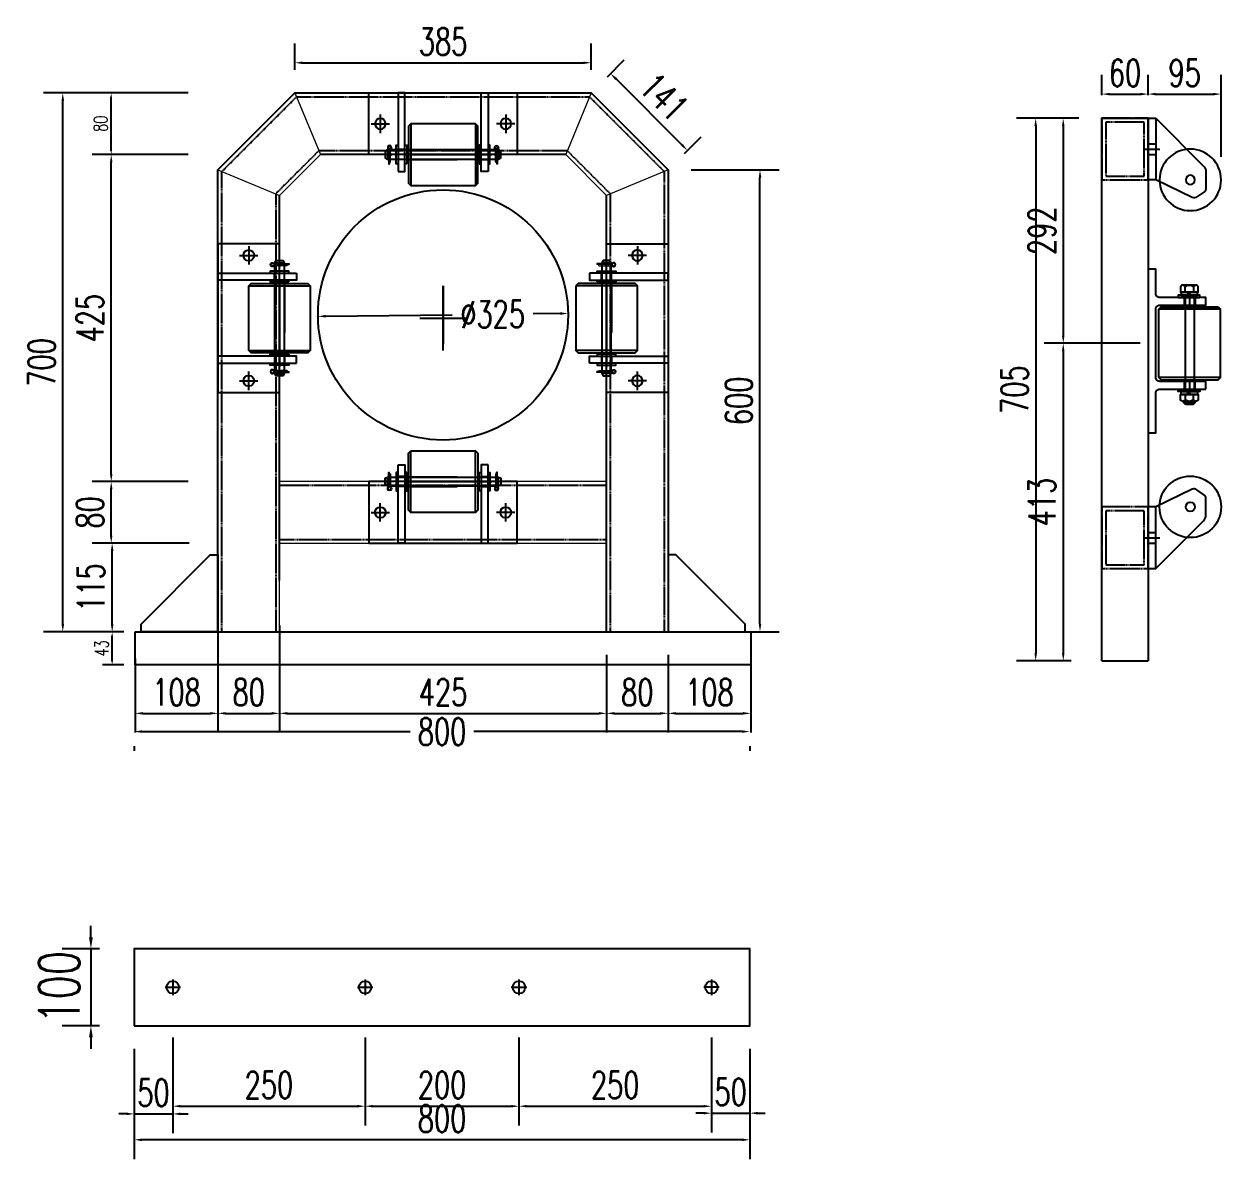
# Model space of a CAD drawing. Header units: millimetres. Extents: x -1546798 to -962116, y 1297493 to 1531173.
# Drawn here: x -1266990 to -1265434, y 1323980 to 1325455 of the extents above; entities that cross this region are included whole.
import ezdxf

# ---------------------------------------------------------------- set-up
doc = ezdxf.new("R2010")
doc.units = ezdxf.units.MM
doc.header["$LTSCALE"] = 10
for name, pattern in [('ACAD_ISO03W100', [30, 12, -18]), ('CENTER2', [28.575, 19.05, -3.175, 3.175, -3.175]), ('DASH', [0.35, 0.25, -0.1]), ('DASHED2', [9.525, 6.35, -3.175])]:
    doc.linetypes.add(name, pattern=pattern)
doc.layers.get('0').update_dxf_attribs({"linetype": 'CONTINUOUS'})
doc.layers.get('DEFPOINTS').update_dxf_attribs({"linetype": 'CONTINUOUS'})
for name, color, linetype in [('PUB_DIM', 3, 'CONTINUOUS'), ('W-STEEL_FRAME钢架', 3, 'CONTINUOUS'), ('桩', 5, 'CONTINUOUS')]:
    doc.layers.add(name, color=color, linetype=linetype)
doc.styles.add('STANDARD_T3', font='simplex.shx', dxfattribs={"width": 0.7, "bigfont": 'gbcbig.shx'})
doc.dimstyles.new('W&&10', dxfattribs={"dimtxt": 35, "dimasz": 10, "dimexe": 25, "dimexo": 30, "dimgap": 10, "dimtad": 1, "dimdec": 0, "dimzin": 0, "dimdsep": 46, "dimtxsty": 'STANDARD_T3', "dimcen": 0.09, "dimclrd": 1, "dimclre": 1, "dimclrt": 7, "dimazin": 2, "dimtfac": 1, "dimtdec": 0, "dimtix": 1, "dimtmove": 2, "dimatfit": 3, "dimfxl": 100, "dimtolj": 1, "dimtzin": 0, "dimarcsym": 0})
doc.dimstyles.new('W&&15', dxfattribs={"dimtxt": 52.5, "dimasz": 15, "dimexe": 37.5, "dimexo": 45, "dimgap": 15, "dimtad": 1, "dimdec": 0, "dimzin": 0, "dimdsep": 46, "dimtxsty": 'STANDARD_T3', "dimcen": 0.09, "dimclrd": 1, "dimclre": 1, "dimclrt": 7, "dimazin": 2, "dimtfac": 1, "dimtdec": 0, "dimtix": 1, "dimtmove": 2, "dimatfit": 3, "dimfxl": 100, "dimtolj": 1, "dimtzin": 0, "dimarcsym": 0})
doc.dimstyles.new('W&&5', dxfattribs={"dimtxt": 17.5, "dimasz": 5, "dimexe": 12.5, "dimexo": 15, "dimgap": 5, "dimtad": 1, "dimdec": 0, "dimzin": 0, "dimdsep": 46, "dimtxsty": 'STANDARD_T3', "dimcen": 0.09, "dimclrd": 1, "dimclre": 1, "dimclrt": 7, "dimazin": 2, "dimtfac": 1, "dimtdec": 0, "dimtix": 1, "dimtmove": 2, "dimatfit": 3, "dimfxl": 100, "dimtolj": 1, "dimtzin": 0, "dimarcsym": 0})

# ---------------------------------------------------------------- blocks, each defined once
blk = doc.blocks.new('5632.')
for p, q in [((865980.9, -129928.5), (865973.8, -129939)), ((866075.8, -129992.1), (866013.8, -129930.1)), ((865972.8, -129944.8), (865995.8, -129992.1))]:
    blk.add_line(p, q)
at = {"color": 0}
for p, q in [((866006.7, -129927.1), (865984.3, -129927.1)), ((866075.8, -129992.1), (865995.8, -129992.1)), ((865995.8, -129992.1), (865995.8, -130002.1)), ((866075.8, -130002.1), (866075.8, -129992.1)), ((865995.8, -130002.1), (866075.8, -130002.1))]:
    blk.add_line(p, q, dxfattribs=at)
for radius in [40, 6]:
    blk.add_circle((865995.8, -129947.3), radius)
for centre, radius, start, end in [((865984.3, -129932.1), 5, 90, 133.9435), ((866006.7, -129937.1), 10, 45, 90), ((865977.3, -129942.6), 5, 133.9435, 206)]:
    blk.add_arc(centre, radius, start, end)
blk = doc.blocks.new('*U310')
blk.add_lwpolyline([(-12, 0), (-12, 2.5), (12, 2.5), (12, 0)], close=True)
blk = doc.blocks.new('*U311')
at = {"color": 8, "linetype": 'Continuous', "lineweight": 15}
for p, q in [((-1, 1.9), (-2.1, 1)), ((0, 1.4), (0, -1.4)), ((-1, -1.9), (-2.1, -1))]:
    blk.add_line(p, q, dxfattribs=at)
at = {"color": 7, "linetype": 'Continuous', "lineweight": 15}
for p, q in [((16, 1.4), (0, 1.4)), ((0, 0), (18.5, 0)), ((16, 1.4), (16, 0)), ((18.5, -1.4), (18.5, 0)), ((0, -1.4), (18.5, -1.4))]:
    blk.add_line(p, q, dxfattribs=at)
for centre, radius, start, end in [((-3.2, 0), 2.9, 41.3178, 318.6822), ((-3.2, 0), 1.45, 41.3178, 318.6822), ((0, 2.8), 2.82, 221.3178, 270), ((0, -2.8), 2.82, 90, 138.6822), ((0, 2.8), 1.37, 221.3178, 270), ((0, -2.8), 1.37, 90, 138.6822)]:
    blk.add_arc(centre, radius, start, end, dxfattribs=at)
blk = doc.blocks.new('无头销轴_B型_D12X150')
at = {"color": 0}
for p, q in [((-72, 6), (-72, -6)), ((72, 6), (72, -6))]:
    blk.add_line(p, q, dxfattribs=at)
blk.add_lwpolyline([(-75, 4.3), (-75, -4.3), (-72, -6), (72, -6), (75, -4.3), (75, 4.3), (72, 6), (-72, 6)], close=True, dxfattribs=at)
for centre in [(-69.5, 0), (69.5, 0)]:
    blk.add_circle(centre, 1.6, dxfattribs=at)
blk = doc.blocks.new('A$C1EDE4923')
for p, q in [((-232.5, 79.6), (-232.5, 159.6)), ((-148.5, 79.6), (-148.5, 159.6))]:
    blk.add_line(p, q)
at = {"linetype": 'DASHED2'}
for p, q in [((-240, 126.1), (-249, 126.1)), ((-235.5, 125.9), (-145.5, 125.9)), ((-141, 126.1), (-132, 126.1)), ((-240, 113.1), (-249, 113.1)), ((-235.5, 113.3), (-145.5, 113.3)), ((-141, 113.1), (-132, 113.1))]:
    blk.add_line(p, q, dxfattribs=at)
at = {"color": 3, "linetype": 'CENTER2', "ltscale": 0.5}
for p, q in [((-235, 119.6), (-254, 119.6)), ((-146, 119.6), (-127, 119.6)), ((-284, 79.6), (-260, 79.6)), ((-272, 67.6), (-272, 91.6)), ((-97, 79.6), (-121, 79.6)), ((-109, 67.6), (-109, 91.6))]:
    blk.add_line(p, q, dxfattribs=at)
at = {"color": 3, "linetype": 'CENTER2'}
blk.add_line((-240.9, 119.6), (-140, 119.6), dxfattribs=at)
for points in [[(-232.5, 159.6), (-148.5, 159.6), (-145.5, 156.6), (-145.5, 82.6), (-148.5, 79.6), (-232.5, 79.6), (-235.5, 82.6), (-235.5, 156.6)], [(-249, 141.6), (-240, 141.6), (-240, 39.6), (-249, 39.6)], [(-132, 141.6), (-141, 141.6), (-141, 39.6), (-132, 39.6)], [(-94, 39.6), (-94, 119.6), (-287, 119.6), (-287, 39.6)]]:
    blk.add_lwpolyline(points, close=True)
for centre in [(-272, 79.6), (-109, 79.6)]:
    blk.add_circle(centre, 7)
at = {"xscale": -1}
for name, p, rotation in [('无头销轴_B型_D12X150', (-190.5, 119.6), 180), ('*U311', (-260, 113.6), 270), ('*U310', (-249, 119.6), 90), ('*U310', (-237.5, 119.6), 90)]:
    blk.add_blockref(name, p, dxfattribs=dict(at, rotation=rotation))
for name, p, rotation in [('*U310', (-143.5, 119.6), 270), ('*U310', (-132, 119.6), 270), ('*U311', (-121, 113.6), 90)]:
    blk.add_blockref(name, p, dxfattribs=dict(rotation=rotation))
blk = doc.blocks.new('BZQ-T')
at = {"color": 0, "lineweight": 5}
for p, q in [((-192.5, 292.5), (-159.4, 212.5)), ((192.5, 292.5), (159.4, 212.5)), ((-292.5, 192.5), (-212.5, 159.4)), ((292.5, 192.5), (212.5, 159.4)), ((-212.5, -407.5), (-212.5, -149.5)), ((212.5, -212.5), (-212.5, -212.5)), ((-212.5, -292.5), (212.5, -292.5)), ((-212.5, -407.5), (-292.5, -407.5)), ((212.5, -407.5), (292.5, -407.5))]:
    blk.add_line(p, q, dxfattribs=at)
at = {"lineweight": 5}
for p, q in [((-212.5, 159.4), (-159.4, 212.5)), ((212.5, 159.4), (159.4, 212.5))]:
    blk.add_line(p, q, dxfattribs=at)
for p, q in [((159.4, 212.5), (-159.4, 212.5)), ((-212.5, -340.9), (-212.5, 159.4)), ((212.5, -407.5), (212.5, 159.4))]:
    blk.add_line(p, q)
at = {"color": 1}
for p, q in [((0, -42), (0, 42)), ((0, -42), (0, 42)), ((-30, 0), (30, 0)), ((-30, 0), (30, 0))]:
    blk.add_line(p, q, dxfattribs=at)
blk.add_lwpolyline([(-292.5, -407.5), (-292.5, 192.5), (-192.5, 292.5), (192.5, 292.5), (292.5, 192.5), (292.5, -407.5)])
for points in [[(-392.5, -407.5), (-392.5, -397.5), (-302.5, -307.5), (-292.5, -307.5), (-292.5, -407.5)], [(392.5, -407.5), (392.5, -397.5), (302.5, -307.5), (292.5, -307.5), (292.5, -407.5)]]:
    blk.add_lwpolyline(points, close=True, dxfattribs=at)
blk.add_circle((0, 4.1), 162.5)
at = {"layer": 'W-STEEL_FRAME钢架', "linetype": 'DASH', "ltscale": 0.5}
for p, q in [((212.5, -217.5), (-212.5, -217.5)), ((-212.5, -287.5), (212.5, -287.5))]:
    blk.add_line(p, q, dxfattribs=at)
for points in [[(-287.5, -407.5), (-287.5, 190.4), (-190.4, 287.5), (190.4, 287.5), (287.5, 190.4), (287.5, -407.5)], [(217.5, -407.5), (217.5, 161.4), (161.4, 217.5), (-161.4, 217.5), (-217.5, 161.4), (-217.5, -407.5)]]:
    blk.add_lwpolyline(points, dxfattribs=at)
at = {"layer": '桩', "lineweight": 25}
blk.add_lwpolyline([(0, 41.8), (0, -33.5)], dxfattribs=at)
at = {"color": 6, "lineweight": 5, "extrusion": (0, 0, -1), "zscale": -1}
for p, rotation in [((-190.5, 332.1), 180), ((-332.1, -190.5), 270)]:
    blk.add_blockref('A$C1EDE4923', p, dxfattribs=dict(at, rotation=rotation))
at = {"color": 6, "lineweight": 5, "extrusion": (0, 0, -1), "xscale": -1, "zscale": -1, "rotation": 90}
blk.add_blockref('A$C1EDE4923', (332.1, -190.5), dxfattribs=at)
at = {"color": 6, "lineweight": 5, "extrusion": (0, 0, -1), "xscale": -1, "zscale": -1}
blk.add_blockref('A$C1EDE4923', (-190.5, -332.1), dxfattribs=at)
blk = doc.blocks.new('*D409')
at = {"color": 1, "lineweight": -2, "transparency": 16777216}
for p, q in [((-1266860.5, 1324665), (-1266888, 1324665)), ((-1266875.5, 1324627), (-1266875.5, 1324660)), ((-1266860.5, 1324622), (-1266888, 1324622))]:
    blk.add_line(p, q, dxfattribs=at)
at = {"color": 1, "transparency": 16777216}
for points in [[(-1266876.3, 1324660), (-1266874.7, 1324660), (-1266875.5, 1324665)], [(-1266876.3, 1324627), (-1266874.7, 1324627), (-1266875.5, 1324622)]]:
    blk.add_solid(points, dxfattribs=at)
at = {"layer": 'DEFPOINTS', "color": 0, "transparency": 16777216}
for p in [(-1266875.5, 1324665), (-1266845.5, 1324665), (-1266845.5, 1324622)]:
    blk.add_point(p, dxfattribs=at)
at = {"color": 7, "transparency": 16777216, "insert": (-1266889.2, 1324643.5), "char_height": 17.5, "attachment_point": 5, "rotation": 90, "style": 'STANDARD_T3'}
blk.add_mtext('\\A1;43', dxfattribs=at)
blk = doc.blocks.new('*D410')
at = {"color": 1, "lineweight": -2, "transparency": 16777216}
for p, q in [((-1266775.5, 1324780.2), (-1266900.5, 1324780.2)), ((-1266875.5, 1324675), (-1266875.5, 1324770.2)), ((-1266875.5, 1324665), (-1266900.5, 1324665))]:
    blk.add_line(p, q, dxfattribs=at)
at = {"color": 1, "transparency": 16777216}
for points in [[(-1266877.2, 1324770.2), (-1266873.8, 1324770.2), (-1266875.5, 1324780.2)], [(-1266877.2, 1324675), (-1266873.8, 1324675), (-1266875.5, 1324665)]]:
    blk.add_solid(points, dxfattribs=at)
at = {"layer": 'DEFPOINTS', "color": 0, "transparency": 16777216}
for p in [(-1266875.5, 1324780.2), (-1266658, 1324780.2), (-1266845.5, 1324665)]:
    blk.add_point(p, dxfattribs=at)
at = {"color": 7, "transparency": 16777216, "insert": (-1266903, 1324722.6), "char_height": 35, "attachment_point": 5, "rotation": 90, "style": 'STANDARD_T3'}
blk.add_mtext('\\A1;115', dxfattribs=at)
blk = doc.blocks.new('*D342')
at = {"color": 1, "lineweight": -2, "transparency": 16777216}
for p, q in [((-1266776.7, 1324860.2), (-1266901.7, 1324860.2)), ((-1266876.7, 1324790.2), (-1266876.7, 1324850.2)), ((-1266776.7, 1324780.2), (-1266901.7, 1324780.2))]:
    blk.add_line(p, q, dxfattribs=at)
at = {"color": 1, "transparency": 16777216}
for points in [[(-1266878.4, 1324850.2), (-1266875.1, 1324850.2), (-1266876.7, 1324860.2)], [(-1266878.4, 1324790.2), (-1266875.1, 1324790.2), (-1266876.7, 1324780.2)]]:
    blk.add_solid(points, dxfattribs=at)
at = {"layer": 'DEFPOINTS', "color": 0, "transparency": 16777216}
for p in [(-1266876.7, 1324860.2), (-1266658, 1324860.2), (-1266658, 1324780.2)]:
    blk.add_point(p, dxfattribs=at)
at = {"color": 7, "transparency": 16777216, "insert": (-1266904.2, 1324820.2), "char_height": 35, "attachment_point": 5, "rotation": 90, "style": 'STANDARD_T3'}
blk.add_mtext('\\A1;80', dxfattribs=at)
blk = doc.blocks.new('*D343')
at = {"color": 1, "lineweight": -2, "transparency": 16777216}
for p, q in [((-1266776.7, 1325285.2), (-1266901.7, 1325285.2)), ((-1266876.7, 1324870.2), (-1266876.7, 1325275.2)), ((-1266776.7, 1324860.2), (-1266901.7, 1324860.2))]:
    blk.add_line(p, q, dxfattribs=at)
at = {"color": 1, "transparency": 16777216}
for points in [[(-1266878.4, 1325275.2), (-1266875.1, 1325275.2), (-1266876.7, 1325285.2)], [(-1266878.4, 1324870.2), (-1266875.1, 1324870.2), (-1266876.7, 1324860.2)]]:
    blk.add_solid(points, dxfattribs=at)
at = {"layer": 'DEFPOINTS', "color": 0, "transparency": 16777216}
for p in [(-1266876.7, 1325285.2), (-1266604.9, 1325285.2), (-1266658, 1324860.2)]:
    blk.add_point(p, dxfattribs=at)
at = {"color": 7, "transparency": 16777216, "insert": (-1266904.2, 1325072.7), "char_height": 35, "attachment_point": 5, "rotation": 90, "style": 'STANDARD_T3'}
blk.add_mtext('\\A1;425', dxfattribs=at)
blk = doc.blocks.new('*D344')
at = {"color": 1, "lineweight": -2, "transparency": 16777216}
for p, q in [((-1266776.7, 1325365.2), (-1266889.2, 1325365.2)), ((-1266876.7, 1325290.2), (-1266876.7, 1325360.2)), ((-1266776.7, 1325285.2), (-1266889.2, 1325285.2))]:
    blk.add_line(p, q, dxfattribs=at)
at = {"color": 1, "transparency": 16777216}
for points in [[(-1266877.6, 1325360.2), (-1266875.9, 1325360.2), (-1266876.7, 1325365.2)], [(-1266877.6, 1325290.2), (-1266875.9, 1325290.2), (-1266876.7, 1325285.2)]]:
    blk.add_solid(points, dxfattribs=at)
at = {"layer": 'DEFPOINTS', "color": 0, "transparency": 16777216}
for p in [(-1266876.7, 1325365.2), (-1266638, 1325365.2), (-1266604.9, 1325285.2)]:
    blk.add_point(p, dxfattribs=at)
at = {"color": 7, "transparency": 16777216, "insert": (-1266890.5, 1325325.2), "char_height": 17.5, "attachment_point": 5, "rotation": 90, "style": 'STANDARD_T3'}
blk.add_mtext('\\A1;80', dxfattribs=at)
blk = doc.blocks.new('*D345')
at = {"color": 1, "lineweight": -2, "transparency": 16777216}
for p, q in [((-1266839.7, 1325365.2), (-1266964.7, 1325365.2)), ((-1266939.7, 1324675), (-1266939.7, 1325355.2)), ((-1266875.5, 1324665), (-1266964.7, 1324665))]:
    blk.add_line(p, q, dxfattribs=at)
at = {"color": 1, "transparency": 16777216}
for points in [[(-1266941.3, 1325355.2), (-1266938, 1325355.2), (-1266939.7, 1325365.2)], [(-1266941.3, 1324675), (-1266938, 1324675), (-1266939.7, 1324665)]]:
    blk.add_solid(points, dxfattribs=at)
at = {"layer": 'DEFPOINTS', "color": 0, "transparency": 16777216}
for p in [(-1266939.7, 1325365.2), (-1266638, 1325365.2), (-1266845.5, 1324665)]:
    blk.add_point(p, dxfattribs=at)
at = {"color": 7, "transparency": 16777216, "insert": (-1266967.2, 1325015.1), "char_height": 35, "attachment_point": 5, "rotation": 90, "style": 'STANDARD_T3'}
blk.add_mtext('\\A1;700', dxfattribs=at)
blk = doc.blocks.new('*D346')
at = {"color": 1, "lineweight": -2, "transparency": 16777216}
for p, q in [((-1266738, 1324673.2), (-1266738, 1324534.1)), ((-1266845.5, 1324630.2), (-1266845.5, 1324534.1)), ((-1266835.5, 1324559.1), (-1266748, 1324559.1))]:
    blk.add_line(p, q, dxfattribs=at)
at = {"color": 1, "transparency": 16777216}
for points in [[(-1266835.5, 1324560.8), (-1266835.5, 1324557.5), (-1266845.5, 1324559.1)], [(-1266748, 1324560.8), (-1266748, 1324557.5), (-1266738, 1324559.1)]]:
    blk.add_solid(points, dxfattribs=at)
at = {"layer": 'DEFPOINTS', "color": 0, "transparency": 16777216}
for p in [(-1266738, 1324703.2), (-1266845.5, 1324660.2), (-1266738, 1324559.1)]:
    blk.add_point(p, dxfattribs=at)
at = {"color": 7, "transparency": 16777216, "insert": (-1266791.8, 1324586.6), "char_height": 35, "attachment_point": 5, "style": 'STANDARD_T3'}
blk.add_mtext('\\A1;108', dxfattribs=at)
blk = doc.blocks.new('*D347')
at = {"color": 1, "lineweight": -2, "transparency": 16777216}
for p, q in [((-1266738, 1324673.2), (-1266738, 1324534.1)), ((-1266658, 1324673.2), (-1266658, 1324534.1)), ((-1266728, 1324559.1), (-1266668, 1324559.1))]:
    blk.add_line(p, q, dxfattribs=at)
at = {"color": 1, "transparency": 16777216}
for points in [[(-1266728, 1324560.8), (-1266728, 1324557.5), (-1266738, 1324559.1)], [(-1266668, 1324560.8), (-1266668, 1324557.5), (-1266658, 1324559.1)]]:
    blk.add_solid(points, dxfattribs=at)
at = {"layer": 'DEFPOINTS', "color": 0, "transparency": 16777216}
for p in [(-1266738, 1324703.2), (-1266658, 1324703.2), (-1266658, 1324559.1)]:
    blk.add_point(p, dxfattribs=at)
at = {"color": 7, "transparency": 16777216, "insert": (-1266698, 1324586.6), "char_height": 35, "attachment_point": 5, "style": 'STANDARD_T3'}
blk.add_mtext('\\A1;80', dxfattribs=at)
blk = doc.blocks.new('*D348')
at = {"color": 1, "lineweight": -2, "transparency": 16777216}
for p, q in [((-1266658, 1324673.2), (-1266658, 1324534.1)), ((-1266233, 1324635.2), (-1266233, 1324534.1)), ((-1266648, 1324559.1), (-1266243, 1324559.1))]:
    blk.add_line(p, q, dxfattribs=at)
at = {"color": 1, "transparency": 16777216}
for points in [[(-1266648, 1324560.8), (-1266648, 1324557.5), (-1266658, 1324559.1)], [(-1266243, 1324560.8), (-1266243, 1324557.5), (-1266233, 1324559.1)]]:
    blk.add_solid(points, dxfattribs=at)
at = {"layer": 'DEFPOINTS', "color": 0, "transparency": 16777216}
for p in [(-1266658, 1324703.2), (-1266233, 1324665.2), (-1266233, 1324559.1)]:
    blk.add_point(p, dxfattribs=at)
at = {"color": 7, "transparency": 16777216, "insert": (-1266445.5, 1324586.6), "char_height": 35, "attachment_point": 5, "style": 'STANDARD_T3'}
blk.add_mtext('\\A1;425', dxfattribs=at)
blk = doc.blocks.new('*D349')
at = {"color": 1, "lineweight": -2, "transparency": 16777216}
for p, q in [((-1266233, 1324635.2), (-1266233, 1324534.1)), ((-1266153, 1324635.2), (-1266153, 1324534.1)), ((-1266223, 1324559.1), (-1266163, 1324559.1))]:
    blk.add_line(p, q, dxfattribs=at)
at = {"color": 1, "transparency": 16777216}
for points in [[(-1266223, 1324560.8), (-1266223, 1324557.5), (-1266233, 1324559.1)], [(-1266163, 1324560.8), (-1266163, 1324557.5), (-1266153, 1324559.1)]]:
    blk.add_solid(points, dxfattribs=at)
at = {"layer": 'DEFPOINTS', "color": 0, "transparency": 16777216}
for p in [(-1266233, 1324665.2), (-1266153, 1324665.2), (-1266153, 1324559.1)]:
    blk.add_point(p, dxfattribs=at)
at = {"color": 7, "transparency": 16777216, "insert": (-1266193, 1324586.6), "char_height": 35, "attachment_point": 5, "style": 'STANDARD_T3'}
blk.add_mtext('\\A1;80', dxfattribs=at)
blk = doc.blocks.new('*D350')
at = {"color": 1, "lineweight": -2, "transparency": 16777216}
for p, q in [((-1266153, 1324635.2), (-1266153, 1324534.1)), ((-1266045.5, 1324631.4), (-1266045.5, 1324534.1)), ((-1266143, 1324559.1), (-1266055.5, 1324559.1))]:
    blk.add_line(p, q, dxfattribs=at)
at = {"color": 1, "transparency": 16777216}
for points in [[(-1266143, 1324560.8), (-1266143, 1324557.5), (-1266153, 1324559.1)], [(-1266055.5, 1324560.8), (-1266055.5, 1324557.5), (-1266045.5, 1324559.1)]]:
    blk.add_solid(points, dxfattribs=at)
at = {"layer": 'DEFPOINTS', "color": 0, "transparency": 16777216}
for p in [(-1266153, 1324665.2), (-1266045.5, 1324661.4), (-1266045.5, 1324559.1)]:
    blk.add_point(p, dxfattribs=at)
at = {"color": 7, "transparency": 16777216, "insert": (-1266099.3, 1324586.6), "char_height": 35, "attachment_point": 5, "style": 'STANDARD_T3'}
blk.add_mtext('\\A1;108', dxfattribs=at)
blk = doc.blocks.new('*D351')
at = {"color": 1, "lineweight": -2, "transparency": 16777216}
for p, q in [((-1266638, 1325395.2), (-1266638, 1325429.5)), ((-1266253, 1325395.2), (-1266253, 1325429.5)), ((-1266628, 1325404.5), (-1266263, 1325404.5))]:
    blk.add_line(p, q, dxfattribs=at)
at = {"color": 1, "transparency": 16777216}
for points in [[(-1266628, 1325406.1), (-1266628, 1325402.8), (-1266638, 1325404.5)], [(-1266263, 1325406.1), (-1266263, 1325402.8), (-1266253, 1325404.5)]]:
    blk.add_solid(points, dxfattribs=at)
at = {"layer": 'DEFPOINTS', "color": 0, "transparency": 16777216}
for p in [(-1266253, 1325404.5), (-1266638, 1325365.2), (-1266253, 1325365.2)]:
    blk.add_point(p, dxfattribs=at)
at = {"color": 7, "transparency": 16777216, "insert": (-1266445.5, 1325432), "char_height": 35, "attachment_point": 5, "style": 'STANDARD_T3'}
blk.add_mtext('\\A1;385', dxfattribs=at)
blk = doc.blocks.new('*D352')
at = {"color": 1, "lineweight": -2, "transparency": 16777216}
for p, q in [((-1266123, 1325265.2), (-1266008.6, 1325265.2)), ((-1266033.6, 1324675.2), (-1266033.6, 1325255.2)), ((-1266123, 1324665.2), (-1266008.6, 1324665.2))]:
    blk.add_line(p, q, dxfattribs=at)
at = {"color": 1, "transparency": 16777216}
for points in [[(-1266035.2, 1325255.2), (-1266031.9, 1325255.2), (-1266033.6, 1325265.2)], [(-1266035.2, 1324675.2), (-1266031.9, 1324675.2), (-1266033.6, 1324665.2)]]:
    blk.add_solid(points, dxfattribs=at)
at = {"layer": 'DEFPOINTS', "color": 0, "transparency": 16777216}
for p in [(-1266153, 1325265.2), (-1266033.6, 1325265.2), (-1266153, 1324665.2)]:
    blk.add_point(p, dxfattribs=at)
at = {"color": 7, "transparency": 16777216, "insert": (-1266061.1, 1324965.2), "char_height": 35, "attachment_point": 5, "rotation": 90, "style": 'STANDARD_T3'}
blk.add_mtext('\\A1;600', dxfattribs=at)
blk = doc.blocks.new('*D353')
at = {"color": 1, "lineweight": -2, "transparency": 16777216}
for p, q in [((-1266231.8, 1325386.4), (-1266210.1, 1325408.1)), ((-1266220.7, 1325383.4), (-1266134.8, 1325297.5)), ((-1266131.8, 1325286.4), (-1266110.1, 1325308.1))]:
    blk.add_line(p, q, dxfattribs=at)
at = {"color": 1, "transparency": 16777216}
for points in [[(-1266219.5, 1325384.6), (-1266221.9, 1325382.2), (-1266227.8, 1325390.5)], [(-1266133.7, 1325298.7), (-1266136, 1325296.4), (-1266127.8, 1325290.5)]]:
    blk.add_solid(points, dxfattribs=at)
at = {"layer": 'DEFPOINTS', "color": 0, "transparency": 16777216}
for p in [(-1266253, 1325365.2), (-1266127.8, 1325290.5), (-1266153, 1325265.2)]:
    blk.add_point(p, dxfattribs=at)
at = {"color": 7, "transparency": 16777216, "insert": (-1266158.3, 1325359.9), "char_height": 35, "attachment_point": 5, "rotation": 315, "style": 'STANDARD_T3'}
blk.add_mtext('\\A1;141', dxfattribs=at)
blk = doc.blocks.new('*D411')
at = {"color": 1, "lineweight": -2, "transparency": 16777216}
for p, q in [((-1265589.2, 1325362.3), (-1265589.2, 1325388.8)), ((-1265529.2, 1325362.3), (-1265529.2, 1325388.8)), ((-1265579.2, 1325363.8), (-1265539.2, 1325363.8))]:
    blk.add_line(p, q, dxfattribs=at)
at = {"color": 1, "transparency": 16777216}
for points in [[(-1265579.2, 1325365.4), (-1265579.2, 1325362.1), (-1265589.2, 1325363.8)], [(-1265539.2, 1325365.4), (-1265539.2, 1325362.1), (-1265529.2, 1325363.8)]]:
    blk.add_solid(points, dxfattribs=at)
at = {"layer": 'DEFPOINTS', "color": 0, "transparency": 16777216}
for p in [(-1265529.2, 1325363.8), (-1265589.2, 1325332.3), (-1265529.2, 1325332.3)]:
    blk.add_point(p, dxfattribs=at)
at = {"color": 7, "transparency": 16777216, "insert": (-1265559.2, 1325391.3), "char_height": 35, "attachment_point": 5, "style": 'STANDARD_T3'}
blk.add_mtext('\\A1;60', dxfattribs=at)
blk = doc.blocks.new('*D412')
at = {"color": 1, "lineweight": -2, "transparency": 16777216}
for p, q in [((-1265529.2, 1325362.3), (-1265529.2, 1325388.8)), ((-1265434.4, 1325282.3), (-1265434.4, 1325388.8)), ((-1265519.2, 1325363.8), (-1265444.4, 1325363.8))]:
    blk.add_line(p, q, dxfattribs=at)
at = {"color": 1, "transparency": 16777216}
for points in [[(-1265519.2, 1325365.4), (-1265519.2, 1325362.1), (-1265529.2, 1325363.8)], [(-1265444.4, 1325365.4), (-1265444.4, 1325362.1), (-1265434.4, 1325363.8)]]:
    blk.add_solid(points, dxfattribs=at)
at = {"layer": 'DEFPOINTS', "color": 0, "transparency": 16777216}
for p in [(-1265434.4, 1325363.8), (-1265529.2, 1325332.3), (-1265434.4, 1325252.3)]:
    blk.add_point(p, dxfattribs=at)
at = {"color": 7, "transparency": 16777216, "insert": (-1265481.8, 1325391.3), "char_height": 35, "attachment_point": 5, "style": 'STANDARD_T3'}
blk.add_mtext('\\A1;95', dxfattribs=at)
blk = doc.blocks.new('*D413')
at = {"color": 1, "lineweight": -2, "transparency": 16777216}
for p, q in [((-1265619.2, 1325332.3), (-1265700.3, 1325332.3)), ((-1265675.3, 1325322.3), (-1265675.3, 1324637.3)), ((-1265629.2, 1324627.3), (-1265700.3, 1324627.3))]:
    blk.add_line(p, q, dxfattribs=at)
at = {"color": 1, "transparency": 16777216}
for points in [[(-1265677, 1325322.3), (-1265673.7, 1325322.3), (-1265675.3, 1325332.3)], [(-1265677, 1324637.3), (-1265673.7, 1324637.3), (-1265675.3, 1324627.3)]]:
    blk.add_solid(points, dxfattribs=at)
at = {"layer": 'DEFPOINTS', "color": 0, "transparency": 16777216}
for p in [(-1265589.2, 1325332.3), (-1265675.3, 1324627.3), (-1265599.2, 1324627.3, 0)]:
    blk.add_point(p, dxfattribs=at)
at = {"color": 7, "transparency": 16777216, "insert": (-1265702.8, 1324979.8), "char_height": 35, "attachment_point": 5, "rotation": 90, "style": 'STANDARD_T3'}
blk.add_mtext('\\A1;705', dxfattribs=at)
blk = doc.blocks.new('*D414')
at = {"color": 1, "lineweight": -2, "transparency": 16777216}
for p, q in [((-1266796.8, 1324138.1), (-1266796.8, 1324013.6)), ((-1266846.8, 1324123.1), (-1266846.8, 1324013.6)), ((-1266856.8, 1324038.6), (-1266866.8, 1324038.6)), ((-1266846.8, 1324038.6), (-1266796.8, 1324038.6)), ((-1266786.8, 1324038.6), (-1266776.8, 1324038.6))]:
    blk.add_line(p, q, dxfattribs=at)
at = {"color": 1, "transparency": 16777216}
for points in [[(-1266856.8, 1324040.3), (-1266856.8, 1324037), (-1266846.8, 1324038.6)], [(-1266786.8, 1324040.3), (-1266786.8, 1324037), (-1266796.8, 1324038.6)]]:
    blk.add_solid(points, dxfattribs=at)
at = {"layer": 'DEFPOINTS', "color": 0, "transparency": 16777216}
for p in [(-1266796.8, 1324168.1), (-1266846.8, 1324153.1), (-1266796.8, 1324038.6)]:
    blk.add_point(p, dxfattribs=at)
at = {"color": 7, "transparency": 16777216, "insert": (-1266821.8, 1324066.1), "char_height": 35, "attachment_point": 5, "style": 'STANDARD_T3'}
blk.add_mtext('\\A1;50', dxfattribs=at)
blk = doc.blocks.new('*D354')
at = {"color": 1, "lineweight": -2, "transparency": 16777216}
for p, q in [((-1266796.8, 1324138.1), (-1266796.8, 1324023.6)), ((-1266546.8, 1324138.1), (-1266546.8, 1324023.6)), ((-1266786.8, 1324048.6), (-1266556.8, 1324048.6))]:
    blk.add_line(p, q, dxfattribs=at)
at = {"color": 1, "transparency": 16777216}
for points in [[(-1266786.8, 1324050.3), (-1266786.8, 1324047), (-1266796.8, 1324048.6)], [(-1266556.8, 1324050.3), (-1266556.8, 1324047), (-1266546.8, 1324048.6)]]:
    blk.add_solid(points, dxfattribs=at)
at = {"layer": 'DEFPOINTS', "color": 0, "transparency": 16777216}
for p in [(-1266796.8, 1324168.1), (-1266546.8, 1324168.1), (-1266546.8, 1324048.6)]:
    blk.add_point(p, dxfattribs=at)
at = {"color": 7, "transparency": 16777216, "insert": (-1266671.8, 1324076.1), "char_height": 35, "attachment_point": 5, "style": 'STANDARD_T3'}
blk.add_mtext('\\A1;250', dxfattribs=at)
blk = doc.blocks.new('*D355')
at = {"color": 1, "lineweight": -2, "transparency": 16777216}
for p, q in [((-1266546.8, 1324138.1), (-1266546.8, 1324023.6)), ((-1266346.8, 1324138.1), (-1266346.8, 1324023.6)), ((-1266536.8, 1324048.6), (-1266356.8, 1324048.6))]:
    blk.add_line(p, q, dxfattribs=at)
at = {"color": 1, "transparency": 16777216}
for points in [[(-1266536.8, 1324050.3), (-1266536.8, 1324047), (-1266546.8, 1324048.6)], [(-1266356.8, 1324050.3), (-1266356.8, 1324047), (-1266346.8, 1324048.6)]]:
    blk.add_solid(points, dxfattribs=at)
at = {"layer": 'DEFPOINTS', "color": 0, "transparency": 16777216}
for p in [(-1266546.8, 1324168.1), (-1266346.8, 1324168.1), (-1266346.8, 1324048.6)]:
    blk.add_point(p, dxfattribs=at)
at = {"color": 7, "transparency": 16777216, "insert": (-1266446.8, 1324076.1), "char_height": 35, "attachment_point": 5, "style": 'STANDARD_T3'}
blk.add_mtext('\\A1;200', dxfattribs=at)
blk = doc.blocks.new('*D356')
at = {"color": 1, "lineweight": -2, "transparency": 16777216}
for p, q in [((-1266346.8, 1324138.1), (-1266346.8, 1324023.6)), ((-1266096.8, 1324138.1), (-1266096.8, 1324023.6)), ((-1266336.8, 1324048.6), (-1266106.8, 1324048.6))]:
    blk.add_line(p, q, dxfattribs=at)
at = {"color": 1, "transparency": 16777216}
for points in [[(-1266336.8, 1324050.3), (-1266336.8, 1324047), (-1266346.8, 1324048.6)], [(-1266106.8, 1324050.3), (-1266106.8, 1324047), (-1266096.8, 1324048.6)]]:
    blk.add_solid(points, dxfattribs=at)
at = {"layer": 'DEFPOINTS', "color": 0, "transparency": 16777216}
for p in [(-1266346.8, 1324168.1), (-1266096.8, 1324168.1), (-1266096.8, 1324048.6)]:
    blk.add_point(p, dxfattribs=at)
at = {"color": 7, "transparency": 16777216, "insert": (-1266221.8, 1324076.1), "char_height": 35, "attachment_point": 5, "style": 'STANDARD_T3'}
blk.add_mtext('\\A1;250', dxfattribs=at)
blk = doc.blocks.new('*D415')
at = {"color": 1, "lineweight": -2, "transparency": 16777216}
for p, q in [((-1266096.8, 1324138.1), (-1266096.8, 1324014.6)), ((-1266046.8, 1324123.1), (-1266046.8, 1324014.6)), ((-1266106.8, 1324039.6), (-1266116.8, 1324039.6)), ((-1266096.8, 1324039.6), (-1266046.8, 1324039.6)), ((-1266036.8, 1324039.6), (-1266026.8, 1324039.6))]:
    blk.add_line(p, q, dxfattribs=at)
at = {"color": 1, "transparency": 16777216}
for points in [[(-1266106.8, 1324041.2), (-1266106.8, 1324037.9), (-1266096.8, 1324039.6)], [(-1266036.8, 1324041.2), (-1266036.8, 1324037.9), (-1266046.8, 1324039.6)]]:
    blk.add_solid(points, dxfattribs=at)
at = {"layer": 'DEFPOINTS', "color": 0, "transparency": 16777216}
for p in [(-1266096.8, 1324168.1), (-1266046.8, 1324153.1), (-1266046.8, 1324039.6)]:
    blk.add_point(p, dxfattribs=at)
at = {"color": 7, "transparency": 16777216, "insert": (-1266071.8, 1324067.1), "char_height": 35, "attachment_point": 5, "style": 'STANDARD_T3'}
blk.add_mtext('\\A1;50', dxfattribs=at)
blk = doc.blocks.new('*D416')
at = {"color": 1, "lineweight": -2, "transparency": 16777216}
for p, q in [((-1266846.8, 1324105), (-1266846.8, 1323980)), ((-1266046.8, 1324105), (-1266046.8, 1323980)), ((-1266056.8, 1324005), (-1266836.8, 1324005))]:
    blk.add_line(p, q, dxfattribs=at)
at = {"color": 1, "transparency": 16777216}
for points in [[(-1266836.8, 1324006.6), (-1266836.8, 1324003.3), (-1266846.8, 1324005)], [(-1266056.8, 1324006.6), (-1266056.8, 1324003.3), (-1266046.8, 1324005)]]:
    blk.add_solid(points, dxfattribs=at)
at = {"layer": 'DEFPOINTS', "color": 0, "transparency": 16777216}
for p in [(-1266846.8, 1324153.1), (-1266046.8, 1324153.1), (-1266846.8, 1324005)]:
    blk.add_point(p, dxfattribs=at)
at = {"color": 7, "transparency": 16777216, "insert": (-1266446.8, 1324032.5), "char_height": 35, "attachment_point": 5, "style": 'STANDARD_T3'}
blk.add_mtext('\\A1;800', dxfattribs=at)
blk = doc.blocks.new('*D417')
at = {"color": 1, "lineweight": -2, "transparency": 16777216}
for p, q in [((-1265619.2, 1325332.3), (-1265664.5, 1325332.3)), ((-1265639.5, 1325322.3), (-1265639.5, 1325050)), ((-1265539.5, 1325040), (-1265664.5, 1325040))]:
    blk.add_line(p, q, dxfattribs=at)
at = {"color": 1, "transparency": 16777216}
for points in [[(-1265641.2, 1325322.3), (-1265637.9, 1325322.3), (-1265639.5, 1325332.3)], [(-1265641.2, 1325050), (-1265637.9, 1325050), (-1265639.5, 1325040)]]:
    blk.add_solid(points, dxfattribs=at)
at = {"layer": 'DEFPOINTS', "color": 0, "transparency": 16777216}
for p in [(-1265589.2, 1325332.3), (-1265639.5, 1325040), (-1265435.2, 1325040)]:
    blk.add_point(p, dxfattribs=at)
at = {"color": 7, "transparency": 16777216, "insert": (-1265667, 1325186.2), "char_height": 35, "attachment_point": 5, "rotation": 90, "style": 'STANDARD_T3'}
blk.add_mtext('\\A1;292', dxfattribs=at)
blk = doc.blocks.new('*D357')
at = {"color": 1, "lineweight": -2, "transparency": 16777216}
for p, q in [((-1265539.5, 1325040), (-1265664.5, 1325040)), ((-1265639.5, 1325030), (-1265639.5, 1324637.3)), ((-1265629.2, 1324627.3), (-1265664.5, 1324627.3))]:
    blk.add_line(p, q, dxfattribs=at)
at = {"color": 1, "transparency": 16777216}
for points in [[(-1265641.2, 1325030), (-1265637.9, 1325030), (-1265639.5, 1325040)], [(-1265641.2, 1324637.3), (-1265637.9, 1324637.3), (-1265639.5, 1324627.3)]]:
    blk.add_solid(points, dxfattribs=at)
at = {"layer": 'DEFPOINTS', "color": 0, "transparency": 16777216}
for p in [(-1265435.2, 1325040), (-1265639.5, 1324627.3), (-1265599.2, 1324627.3, 0)]:
    blk.add_point(p, dxfattribs=at)
at = {"color": 7, "transparency": 16777216, "insert": (-1265667, 1324833.7), "char_height": 35, "attachment_point": 5, "rotation": 90, "style": 'STANDARD_T3'}
blk.add_mtext('\\A1;413', dxfattribs=at)
blk = doc.blocks.new('*D405')
at = {"color": 1, "lineweight": -2, "transparency": 16777216}
for p, q in [((-1266903.1, 1324268.1), (-1266903.1, 1324283.1)), ((-1266891.8, 1324253.1), (-1266940.6, 1324253.1)), ((-1266903.1, 1324253.1), (-1266903.1, 1324153.1)), ((-1266891.8, 1324153.1), (-1266940.6, 1324153.1)), ((-1266903.1, 1324138.1), (-1266903.1, 1324123.1))]:
    blk.add_line(p, q, dxfattribs=at)
at = {"color": 1, "transparency": 16777216}
for points in [[(-1266905.6, 1324268.1), (-1266900.6, 1324268.1), (-1266903.1, 1324253.1)], [(-1266905.6, 1324138.1), (-1266900.6, 1324138.1), (-1266903.1, 1324153.1)]]:
    blk.add_solid(points, dxfattribs=at)
at = {"layer": 'DEFPOINTS', "color": 0, "transparency": 16777216}
for p in [(-1266846.8, 1324253.1), (-1266903.1, 1324153.1), (-1266846.8, 1324153.1)]:
    blk.add_point(p, dxfattribs=at)
at = {"color": 7, "transparency": 16777216, "insert": (-1266944.4, 1324203.1), "char_height": 52.5, "attachment_point": 5, "rotation": 90, "style": 'STANDARD_T3'}
blk.add_mtext('\\A1;100', dxfattribs=at)
blk = doc.blocks.new('*D436')
at = {"layer": 'DEFPOINTS', "color": 0, "transparency": 16777216}
for p in [(-1266608, 1325075), (-1266283.1, 1325078.7)]:
    blk.add_point(p, dxfattribs=at)
at = {"layer": 'W-STEEL_FRAME钢架', "color": 1, "lineweight": -2, "transparency": 16777216}
for p, q in [((-1266598, 1325075.1), (-1266433.5, 1325077)), ((-1266293.1, 1325078.6), (-1266328.4, 1325078.2))]:
    blk.add_line(p, q, dxfattribs=at)
at = {"layer": 'W-STEEL_FRAME钢架', "color": 1, "transparency": 16777216}
for points in [[(-1266598, 1325076.8), (-1266598, 1325073.4), (-1266608, 1325075)], [(-1266293.1, 1325080.3), (-1266293, 1325076.9), (-1266283.1, 1325078.7)]]:
    blk.add_solid(points, dxfattribs=at)
at = {"layer": 'W-STEEL_FRAME钢架', "color": 7, "transparency": 16777216, "insert": (-1266381, 1325077.6), "char_height": 35, "attachment_point": 5, "rotation": 0.662, "style": 'STANDARD_T3'}
blk.add_mtext('\\A1;∅325', dxfattribs=at)
blk = doc.blocks.new('*D437')
at = {"color": 1, "lineweight": -2, "transparency": 16777216}
for p, q in [((-1266836.8, 1324535.4), (-1266488.3, 1324535.4)), ((-1266056.8, 1324535.4), (-1266405.3, 1324535.4)), ((-1266846.8, 1324516.6), (-1266846.8, 1324510.4)), ((-1266046.8, 1324516.6), (-1266046.8, 1324510.4))]:
    blk.add_line(p, q, dxfattribs=at)
at = {"color": 1, "transparency": 16777216}
for points in [[(-1266836.8, 1324537.1), (-1266836.8, 1324533.8), (-1266846.8, 1324535.4)], [(-1266056.8, 1324537.1), (-1266056.8, 1324533.8), (-1266046.8, 1324535.4)]]:
    blk.add_solid(points, dxfattribs=at)
at = {"layer": 'DEFPOINTS', "color": 0, "transparency": 16777216}
for p in [(-1266846.8, 1324546.6), (-1266046.8, 1324546.6), (-1266046.8, 1324535.4)]:
    blk.add_point(p, dxfattribs=at)
at = {"color": 7, "transparency": 16777216, "insert": (-1266446.8, 1324535.4), "char_height": 35, "attachment_point": 5, "style": 'STANDARD_T3'}
blk.add_mtext('\\A1;800', dxfattribs=at)

msp = doc.modelspace()

# ---------------------------------------------------------------- linework, layer by layer
at = {"color": 0}
msp.add_line((-1265529.2, 1325332.3), (-1265529.2, 1324627.3), dxfattribs=at)
at = {"color": 3, "linetype": 'CENTER2', "ltscale": 0.5}
for p, q in [((-1265534.2, 1325292.3), (-1265514.2, 1325292.3)), ((-1265534.2, 1324787.3), (-1265514.2, 1324787.3))]:
    msp.add_line(p, q, dxfattribs=at)
at = {"linetype": 'DASHED2'}
for p, q in [((-1265529.2, 1325299.3), (-1265519.2, 1325299.3)), ((-1265529.2, 1325285.3), (-1265519.2, 1325285.3)), ((-1265529.2, 1324794.3), (-1265519.2, 1324794.3)), ((-1265529.2, 1324780.3), (-1265519.2, 1324780.3))]:
    msp.add_line(p, q, dxfattribs=at)
for p, q in [((-1265482.7, 1325115.5), (-1265468.7, 1325115.5)), ((-1265481.2, 1325106.5), (-1265481.2, 1325113.5)), ((-1265479.1, 1325102.5), (-1265475.7, 1325106.5)), ((-1265476.8, 1325102.5), (-1265473.4, 1325106.5)), ((-1265470.2, 1325113.5), (-1265470.2, 1325106.5)), ((-1265515.2, 1324995.5), (-1265515.2, 1325084.5)), ((-1265479.1, 1324977.5), (-1265475.7, 1324973.5)), ((-1265476.8, 1324977.5), (-1265473.4, 1324973.5)), ((-1265481.2, 1324973.5), (-1265481.2, 1324966.5)), ((-1265470.2, 1324966.5), (-1265470.2, 1324973.5)), ((-1265589.2, 1324627.3), (-1265529.2, 1324627.3))]:
    msp.add_line(p, q)
at = {"color": 1}
for p, q in [((-1265482.2, 1325099.5), (-1265482.2, 1325089.5)), ((-1265468.2, 1325099.5), (-1265468.2, 1325089.5)), ((-1265482.2, 1324990.5), (-1265482.2, 1324980.5)), ((-1265468.2, 1324980.5), (-1265468.2, 1324990.5))]:
    msp.add_line(p, q, dxfattribs=at)
at = {"color": 6, "linetype": 'ACAD_ISO03W100'}
for p, q in [((-1265481.2, 1325099.5), (-1265481.2, 1324980.5)), ((-1265469.2, 1325099.5), (-1265469.2, 1324980.5))]:
    msp.add_line(p, q, dxfattribs=at)
at = {"color": 2}
for p, q in [((-1265475.2, 1325089.5), (-1265475.2, 1325099.5)), ((-1265475.2, 1324980.5), (-1265475.2, 1324990.5))]:
    msp.add_line(p, q, dxfattribs=at)
at = {"color": 4}
for p, q in [((-1265481.7, 1324961.5), (-1265481.7, 1324964.5)), ((-1265475.7, 1324964.5), (-1265475.7, 1324960.5)), ((-1265469.7, 1324964.5), (-1265469.7, 1324961.5))]:
    msp.add_line(p, q, dxfattribs=at)
for points in [[(-1265589.2, 1324627.3), (-1265589.2, 1325332.3), (-1265529.2, 1325332.3)], [(-1265462.2, 1325102.5), (-1265490.2, 1325102.5), (-1265490.2, 1325099.5), (-1265462.2, 1325099.5), (-1265462.2, 1325102.5), (-1265463.2, 1325102.5)], [(-1265435.2, 1324995.5), (-1265515.2, 1324995.5), (-1265512.2, 1324992.5), (-1265438.2, 1324992.5), (-1265435.2, 1324995.5), (-1265435.2, 1325084.5)], [(-1265462.2, 1324977.5), (-1265490.2, 1324977.5), (-1265490.2, 1324980.5), (-1265462.2, 1324980.5), (-1265462.2, 1324977.5), (-1265463.2, 1324977.5)], [(-1265482.7, 1324962.5), (-1265482.7, 1324964.5), (-1265468.7, 1324964.5), (-1265468.7, 1324962.5)]]:
    msp.add_lwpolyline(points)
for points in [[(-1265519.2, 1324995.5), (-1265519.2, 1325084.5, -0.414214), (-1265514.2, 1325089.5), (-1265454.2, 1325089.5), (-1265454.2, 1325099.5), (-1265514.2, 1325099.5, -0.414214), (-1265519.2, 1325104.5), (-1265519.2, 1325136.5), (-1265529.2, 1325136.5), (-1265529.2, 1324923.5), (-1265519.2, 1324923.5), (-1265519.2, 1324975.5, -0.414214), (-1265514.2, 1324980.5), (-1265454.2, 1324980.5)], [(-1265454.2, 1324980.5), (-1265454.2, 1324990.5), (-1265514.2, 1324990.5, -0.414214), (-1265519.2, 1324995.5)]]:
    msp.add_lwpolyline(points, format="xyb")
for points in [[(-1265487.2, 1325113.5), (-1265487.2, 1325106.5), (-1265486.2, 1325106.5), (-1265486.2, 1325102.5), (-1265465.2, 1325102.5), (-1265465.2, 1325106.5), (-1265486.2, 1325106.5), (-1265464.2, 1325106.5), (-1265464.2, 1325113.5, 0.666667), (-1265470.2, 1325113.5, 0.363636), (-1265481.2, 1325113.5, 0.666667)], [(-1265487.2, 1324966.5), (-1265487.2, 1324973.5), (-1265486.2, 1324973.5), (-1265486.2, 1324977.5), (-1265465.2, 1324977.5), (-1265465.2, 1324973.5), (-1265486.2, 1324973.5), (-1265464.2, 1324973.5), (-1265464.2, 1324966.5, -0.666667), (-1265470.2, 1324966.5, -0.363636), (-1265481.2, 1324966.5, -0.666667)]]:
    msp.add_lwpolyline(points, format="xyb", close=True)
for points in [[(-1265484.2, 1325115.5), (-1265481.2, 1325115.5), (-1265470.2, 1325115.5), (-1265467.2, 1325115.5)], [(-1265438.2, 1325087.5), (-1265435.2, 1325084.5), (-1265515.2, 1325084.5), (-1265512.2, 1325087.5)], [(-1265484.2, 1324964.5), (-1265481.2, 1324964.5), (-1265470.2, 1324964.5), (-1265467.2, 1324964.5)], [(-1265480.7, 1324960.5), (-1265482.7, 1324962.5), (-1265468.7, 1324962.5), (-1265470.7, 1324960.5)]]:
    msp.add_lwpolyline(points, close=True)
at = {"layer": 'PUB_DIM'}
msp.add_lwpolyline([(-1266845.5, 1324665), (-1266045.5, 1324665), (-1266045.5, 1324622), (-1266845.5, 1324622)], close=True, dxfattribs=at)
at = {"layer": 'W-STEEL_FRAME钢架'}
for p, q in [((-1266796.8, 1324213.1), (-1266796.8, 1324193.1)), ((-1266546.8, 1324213.1), (-1266546.8, 1324193.1)), ((-1266346.8, 1324213.1), (-1266346.8, 1324193.1)), ((-1266096.8, 1324213.1), (-1266096.8, 1324193.1)), ((-1266806.8, 1324203.1), (-1266786.8, 1324203.1)), ((-1266556.8, 1324203.1), (-1266536.8, 1324203.1)), ((-1266356.8, 1324203.1), (-1266336.8, 1324203.1)), ((-1266086.8, 1324203.1), (-1266106.8, 1324203.1))]:
    msp.add_line(p, q, dxfattribs=at)
at = {"layer": 'W-STEEL_FRAME钢架', "linetype": 'DASH', "ltscale": 0.5}
for points in [[(-1265589.2, 1325252.3), (-1265529.2, 1325252.3), (-1265529.2, 1325332.3), (-1265589.2, 1325332.3)], [(-1265584.2, 1325257.3), (-1265534.2, 1325257.3), (-1265534.2, 1325327.3), (-1265584.2, 1325327.3)], [(-1265589.2, 1324747.3), (-1265529.2, 1324747.3), (-1265529.2, 1324827.3), (-1265589.2, 1324827.3)], [(-1265584.2, 1324752.3), (-1265534.2, 1324752.3), (-1265534.2, 1324822.3), (-1265584.2, 1324822.3)]]:
    msp.add_lwpolyline(points, close=True, dxfattribs=at)
at = {"layer": 'W-STEEL_FRAME钢架'}
msp.add_lwpolyline([(-1266846.8, 1324153.1), (-1266046.8, 1324153.1), (-1266046.8, 1324253.1), (-1266846.8, 1324253.1)], close=True, dxfattribs=at)
for centre in [(-1266796.8, 1324203.1), (-1266546.8, 1324203.1), (-1266346.8, 1324203.1), (-1266096.8, 1324203.1)]:
    msp.add_circle(centre, 8, dxfattribs=at)

# ---------------------------------------------------------------- block references
msp.add_blockref('BZQ-T', (-1266445.5, 1325072.7))
at = {"xscale": -1, "rotation": 270}
msp.add_blockref('5632.', (-1135527.1, 459256.5), dxfattribs=at)
at = {"rotation": 270}
msp.add_blockref('5632.', (-1135527.1, 2190823.2), dxfattribs=at)

# ---------------------------------------------------------------- dimensions: what is measured, and where the dimension line sits
for base, p1, p2, picture, middle in [((-1266253, 1325404.5), (-1266638, 1325365.2), (-1266253, 1325365.2), '*D351', (-1266445.5, 1325432)), ((-1265529.2, 1325363.8), (-1265589.2, 1325332.3), (-1265529.2, 1325332.3), '*D411', (-1265559.2, 1325391.3)), ((-1265434.4, 1325363.8), (-1265529.2, 1325332.3), (-1265434.4, 1325252.3), '*D412', (-1265481.8, 1325391.3)), ((-1266796.8, 1324038.6), (-1266846.8, 1324153.1), (-1266796.8, 1324168.1), '*D414', (-1266821.8, 1324066.1)), ((-1266546.8, 1324048.6), (-1266796.8, 1324168.1), (-1266546.8, 1324168.1), '*D354', (-1266671.8, 1324076.1)), ((-1266346.8, 1324048.6), (-1266546.8, 1324168.1), (-1266346.8, 1324168.1), '*D355', (-1266446.8, 1324076.1)), ((-1266096.8, 1324048.6), (-1266346.8, 1324168.1), (-1266096.8, 1324168.1), '*D356', (-1266221.8, 1324076.1)), ((-1266046.8, 1324039.6), (-1266096.8, 1324168.1), (-1266046.8, 1324153.1), '*D415', (-1266071.8, 1324067.1)), ((-1266846.8, 1324005), (-1266046.8, 1324153.1), (-1266846.8, 1324153.1), '*D416', (-1266446.8, 1324032.5))]:
    dim = msp.add_linear_dim(base=base, p1=p1, p2=p2, dimstyle='W&&10', override={"dimfxlon": 1})
    dim.commit()
    dim.dimension.update_dxf_attribs({"geometry": picture, "text_midpoint": middle})
dim = msp.add_aligned_dim(p1=(-1266253, 1325365.2), p2=(-1266153, 1325265.2), distance=35.7, dimstyle='W&&10', override={"dimfxlon": 1})
dim.commit()
dim.dimension.update_dxf_attribs({"geometry": '*D353', "text_midpoint": (-1266158.3, 1325359.9)})
for base, p1, p2, dimstyle, picture, middle in [((-1266939.7, 1325365.2), (-1266845.5, 1324665), (-1266638, 1325365.2), 'W&&10', '*D345', (-1266967.2, 1325015.1)), ((-1266876.7, 1325365.2), (-1266604.9, 1325285.2), (-1266638, 1325365.2), 'W&&5', '*D344', (-1266890.5, 1325325.2)), ((-1265675.3, 1324627.3), (-1265589.2, 1325332.3), (-1265599.2, 1324627.3, 0), 'W&&10', '*D413', (-1265702.8, 1324979.8)), ((-1265639.5, 1325040), (-1265589.2, 1325332.3), (-1265435.2, 1325040), 'W&&10', '*D417', (-1265667, 1325186.2)), ((-1266876.7, 1325285.2), (-1266658, 1324860.2), (-1266604.9, 1325285.2), 'W&&10', '*D343', (-1266904.2, 1325072.7)), ((-1266033.6, 1325265.2), (-1266153, 1324665.2), (-1266153, 1325265.2), 'W&&10', '*D352', (-1266061.1, 1324965.2)), ((-1265639.5, 1324627.3), (-1265435.2, 1325040), (-1265599.2, 1324627.3, 0), 'W&&10', '*D357', (-1265667, 1324833.7)), ((-1266876.7, 1324860.2), (-1266658, 1324780.2), (-1266658, 1324860.2), 'W&&10', '*D342', (-1266904.2, 1324820.2)), ((-1266875.5, 1324780.2), (-1266845.5, 1324665), (-1266658, 1324780.2), 'W&&10', '*D410', (-1266903, 1324722.6))]:
    dim = msp.add_linear_dim(base=base, p1=p1, p2=p2, angle=90, dimstyle=dimstyle, override={"dimfxlon": 1})
    dim.commit()
    dim.dimension.update_dxf_attribs({"geometry": picture, "text_midpoint": middle})
for base, p1, p2, picture, middle in [((-1266738.0404769, 1324559.1498603), (-1266845.5404769, 1324660.1987437), (-1266738.0404769, 1324703.1987437), '*D346', (-1266791.7904769, 1324586.6498603)), ((-1266658, 1324559.1), (-1266738, 1324703.2), (-1266658, 1324703.2), '*D347', (-1266698, 1324586.6)), ((-1266233, 1324559.1), (-1266658, 1324703.2), (-1266233, 1324665.2), '*D348', (-1266445.5, 1324586.6)), ((-1266153, 1324559.1), (-1266233, 1324665.2), (-1266153, 1324665.2), '*D349', (-1266193, 1324586.6)), ((-1266045.5404769, 1324559.1498603), (-1266153.0404769, 1324665.1987437), (-1266045.5404769, 1324661.4356705), '*D350', (-1266099.2904769, 1324586.6498603))]:
    dim = msp.add_linear_dim(base=base, p1=p1, p2=p2, dimstyle='W&&10')
    dim.commit()
    dim.dimension.update_dxf_attribs({"geometry": picture, "text_midpoint": middle})
for base, p1, p2, dimstyle, picture, middle in [((-1266875.5, 1324665), (-1266845.5, 1324622), (-1266845.5, 1324665), 'W&&5', '*D409', (-1266889.2, 1324643.5)), ((-1266903.1, 1324153.1), (-1266846.8, 1324253.1), (-1266846.8, 1324153.1), 'W&&15', '*D405', (-1266944.4, 1324203.1))]:
    dim = msp.add_linear_dim(base=base, p1=p1, p2=p2, angle=90, dimstyle=dimstyle)
    dim.commit()
    dim.dimension.update_dxf_attribs({"geometry": picture, "text_midpoint": middle})
dim = msp.add_linear_dim(base=(-1266046.8, 1324535.4), p1=(-1266846.8, 1324546.6), p2=(-1266046.8, 1324546.6), dimstyle='W&&10')
dim.commit()
dim.dimension.update_dxf_attribs({"geometry": '*D437', "text_midpoint": (-1266446.8, 1324535.4), "dimtype": 160})
at = {"layer": 'W-STEEL_FRAME钢架'}
dim = msp.add_diameter_dim_2p(p1=(-1266608, 1325075), p2=(-1266283.1, 1325078.7), dimstyle='W&&10', dxfattribs=at)
dim.commit()
dim.dimension.update_dxf_attribs({"geometry": '*D436', "text_midpoint": (-1266381, 1325077.6), "dimtype": 163})

doc.saveas('drawing.dxf')
